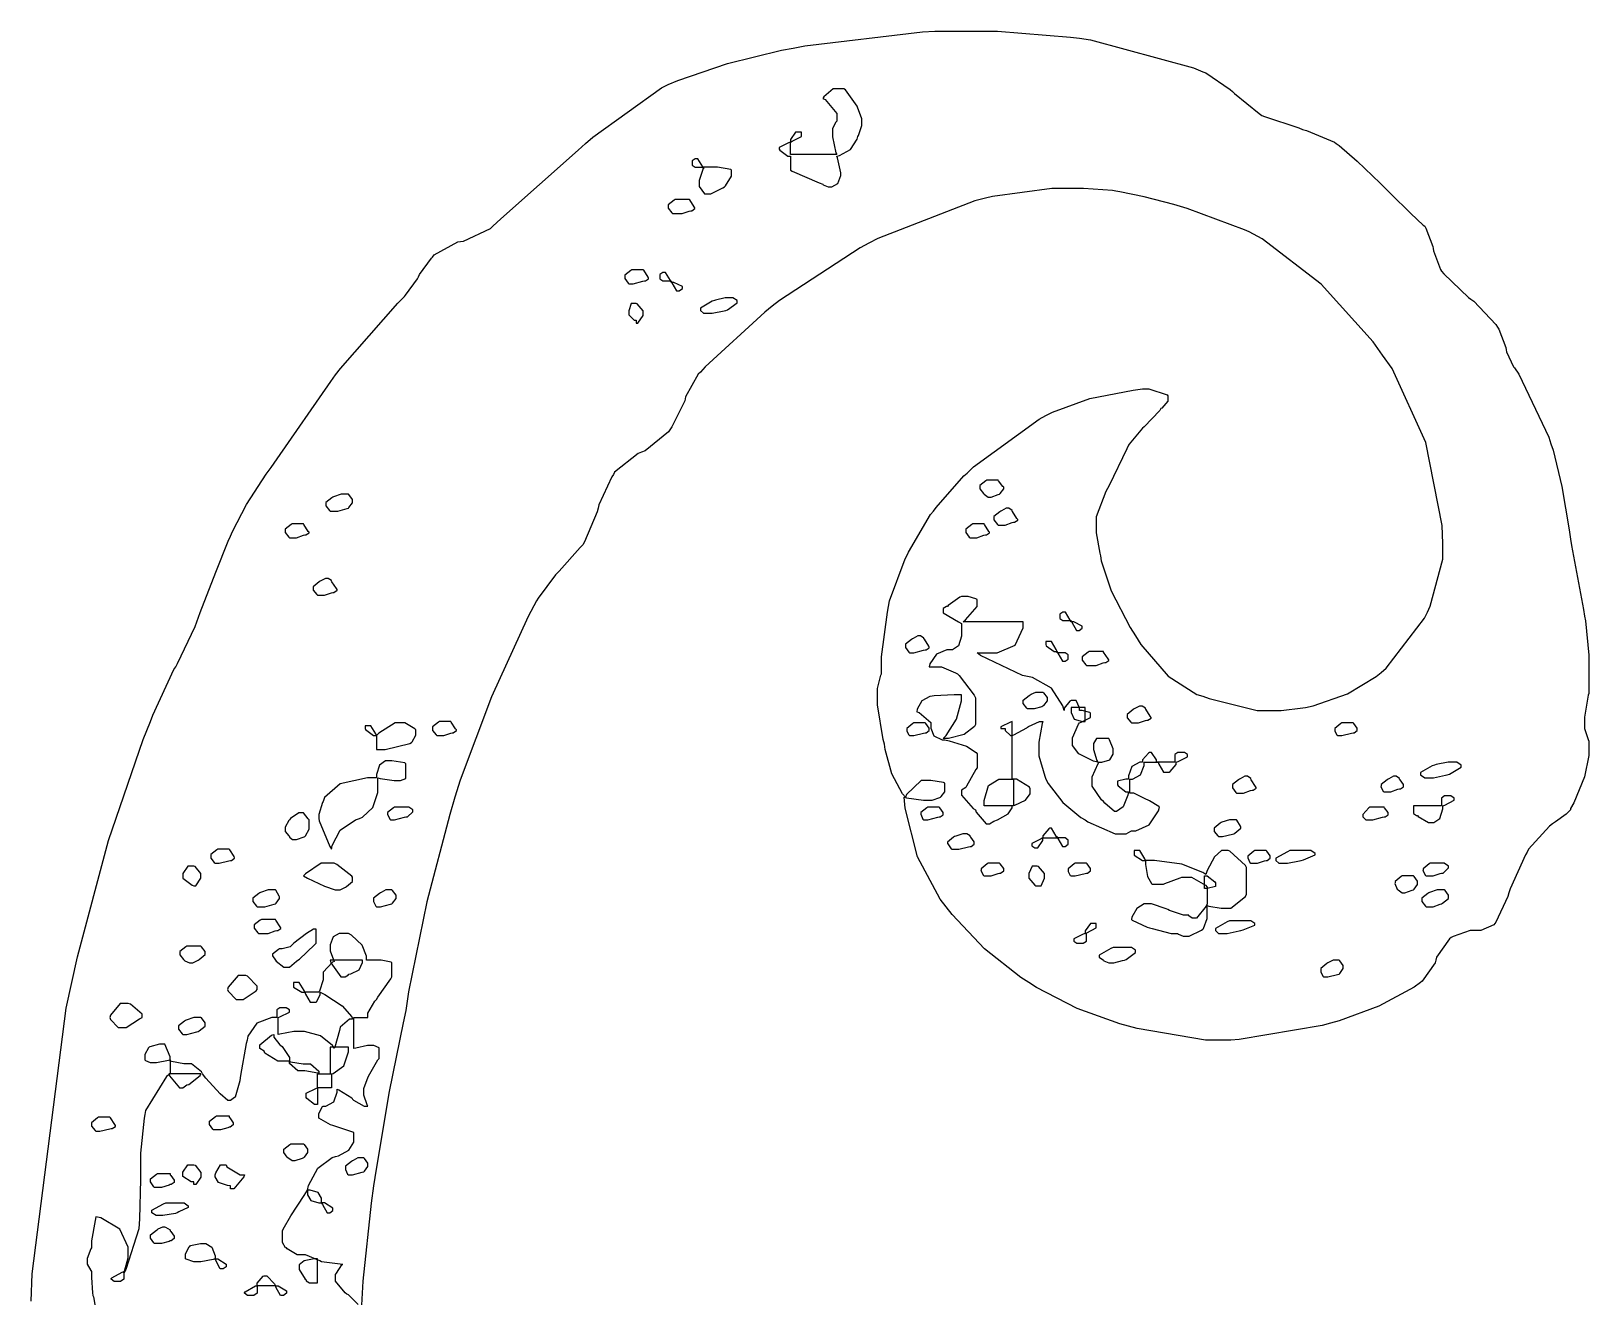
# Model space of a CAD drawing. Extents: x 59 to 294, y 44 to 310.
# Drawn here: x 59.34 to 98.5, y 277.95 to 309.77 of the extents above; entities that cross this region are included whole.
import ezdxf

# ---------------------------------------------------------------- set-up
doc = ezdxf.new("R2010")
doc.units = 0
doc.header["$MEASUREMENT"] = 0

msp = doc.modelspace()

# ---------------------------------------------------------------- linework, layer by layer
at = {"color": 42}
for points in [[(59.3369, 277.848), (59.363, 278.536), (60.2188, 285.213), (60.361, 285.856), (60.5014, 286.501), (61.2814, 289.428), (62.1496, 291.968), (62.3355, 292.417), (62.3962, 292.577), (62.9267, 293.723), (62.9708, 293.794), (63.0149, 293.873), (63.4559, 294.808), (63.5, 294.922), (63.5882, 295.161), (63.9755, 296.171), (64.2923, 296.952), (64.346, 297.075), (64.3985, 297.199), (64.7513, 297.872), (65.2459, 298.636), (65.3701, 298.803), (65.519, 299.023), (66.868, 300.965), (66.9918, 301.132), (67.1146, 301.29), (68.5532, 302.94), (68.7215, 303.106), (68.7476, 303.134), (69.0467, 303.549), (69.0742, 303.601), (69.1003, 303.655), (69.3995, 304.068), (69.427, 304.094), (69.4711, 304.148), (70.061, 304.475), (70.1326, 304.483), (70.2028, 304.493), (70.8822, 304.81), (70.9443, 304.87), (71.1468, 305.056), (73.0857, 306.786), (73.2716, 306.953), (73.4565, 307.111), (75.1858, 308.346), (75.354, 308.434), (75.5908, 308.532), (76.8435, 308.959), (78.201, 309.298), (78.4931, 309.35), (78.7837, 309.404), (81.7481, 309.757), (82.0568, 309.775), (82.9388, 309.775), (83.6263, 309.775), (85.4685, 309.625), (85.689, 309.598), (85.9716, 309.554), (88.5553, 308.849), (88.7938, 308.751), (88.864, 308.725), (89.4814, 308.311), (89.5354, 308.258), (89.5876, 308.205), (90.2049, 307.702), (90.2751, 307.658), (90.3457, 307.632), (91.2012, 307.341), (91.2992, 307.305), (91.3956, 307.279), (92.1011, 306.988), (92.1452, 306.953), (92.2154, 306.9), (92.6691, 306.507), (93.2476, 305.955), (93.3799, 305.822), (93.5122, 305.69), (94.0195, 305.189), (94.3321, 304.898), (94.3681, 304.87), (94.3942, 304.826), (94.5706, 304.36), (94.5804, 304.307), (94.5885, 304.254), (94.7635, 303.786), (94.791, 303.742), (94.8517, 303.671), (95.4705, 303.08), (95.5326, 303.036), (95.6028, 302.984), (96.1581, 302.402), (96.2021, 302.331), (96.2283, 302.286), (96.4046, 301.819), (96.4145, 301.765), (96.4226, 301.713), (96.599, 301.334), (96.6251, 301.308), (96.7313, 301.149), (97.4894, 299.57), (97.5431, 299.402), (97.5953, 299.244), (97.8158, 298.323), (98.0006, 297.241), (98.0362, 297.003), (98.0627, 296.845), (98.3629, 295.231), (98.389, 295.063), (98.407, 294.948), (98.4952, 294.083), (98.4952, 293.794), (98.4952, 293.122), (98.4772, 293.078), (98.389, 292.53), (98.389, 292.347), (98.389, 292.242), (98.4772, 291.968), (98.4952, 291.924), (98.4952, 291.747), (98.4952, 291.568), (98.3851, 291.029), (98.1149, 290.372), (98.0362, 290.23), (98.0362, 290.196), (97.9262, 290.09), (97.6574, 289.897), (97.579, 289.843), (97.5071, 289.79), (96.9779, 289.208), (96.9437, 289.137), (96.8996, 289.067), (96.5193, 288.211), (96.4847, 288.113), (96.4572, 288.017), (96.1581, 287.373), (96.1319, 287.338), (96.1044, 287.311), (95.7806, 287.161), (95.673, 287.161), (95.5132, 287.161), (95.0817, 287.012), (95.0376, 286.985), (94.9935, 286.959), (94.6672, 286.492), (94.6506, 286.42), (94.6326, 286.349), (94.306, 285.892), (94.2619, 285.856), (94.1021, 285.742), (93.212, 285.266), (92.2154, 284.894), (92.0048, 284.832), (91.7924, 284.78), (89.7019, 284.427), (89.4994, 284.409), (88.8545, 284.409), (87.1442, 284.701), (86.9237, 284.762), (86.7033, 284.816), (85.6312, 285.204), (84.613, 285.733), (84.4201, 285.856), (84.2162, 285.98), (83.2997, 286.704), (82.4879, 287.568), (82.3376, 287.76), (82.1877, 287.955), (81.6225, 289.017), (81.3058, 290.24), (81.2793, 290.513), (81.3414, 290.496), (81.7714, 290.442), (81.9146, 290.442), (81.9848, 290.442), (82.1792, 290.504), (82.1972, 290.513), (82.2138, 290.531), (82.3034, 290.65), (82.3034, 290.689), (82.3034, 290.865), (82.2759, 290.883), (81.952, 290.935), (81.8444, 290.935), (81.7122, 290.935), (81.3414, 290.584), (81.3153, 290.513), (81.2437, 290.601), (80.9706, 291.104), (80.8027, 291.713), (80.7861, 291.853), (80.7586, 291.969), (80.6097, 292.834), (80.6097, 293.122), (80.6097, 293.247), (80.6979, 293.583), (80.7159, 293.617), (80.7159, 294.042), (80.8648, 295.17), (80.8923, 295.311), (80.9184, 295.453), (81.3072, 296.51), (81.3513, 296.58), (81.3954, 296.678), (81.9492, 297.62), (82.0208, 297.708), (82.091, 297.797), (82.7871, 298.592), (82.8668, 298.662), (83.0255, 298.821), (84.6748, 300.02), (84.8431, 300.108), (85.0099, 300.196), (85.9536, 300.536), (87.0384, 300.753), (87.2765, 300.779), (87.4353, 300.779), (87.8939, 300.629), (87.9119, 300.603), (87.9119, 300.531), (87.9119, 300.47), (87.7616, 300.294), (87.7355, 300.284), (87.708, 300.24), (87.3206, 299.827), (87.2765, 299.791), (87.2324, 299.747), (86.9417, 299.394), (86.9237, 299.368), (86.8796, 299.271), (86.4387, 298.354), (86.3946, 298.274), (86.3505, 298.203), (86.1138, 297.568), (86.1138, 297.356), (86.1138, 297.163), (86.2005, 296.652), (86.2182, 296.58), (86.2362, 296.458), (86.487, 295.708), (86.9678, 294.782), (87.1001, 294.569), (87.2324, 294.358), (87.9203, 293.561), (88.6435, 293.096), (88.7938, 293.052), (88.9522, 293), (90.1555, 292.699), (90.5577, 292.699), (90.7602, 292.699), (91.3074, 292.761), (91.3694, 292.77), (91.5624, 292.814), (92.4264, 293.118), (93.1499, 293.547), (93.2737, 293.652), (93.3965, 293.758), (94.3666, 295.02), (94.4383, 295.169), (94.5085, 295.319), (94.827, 296.504), (94.827, 296.898), (94.809, 297.349), (94.3984, 299.434), (93.5468, 301.29), (93.3097, 301.625), (93.0712, 301.961), (91.7663, 303.416), (90.2836, 304.553), (89.9583, 304.73), (89.8426, 304.783), (88.3969, 305.313), (88.2304, 305.365), (88.0622, 305.419), (87.3125, 305.612), (86.7033, 305.736), (86.6069, 305.752), (86.5188, 305.77), (85.7913, 305.822), (85.5486, 305.822), (84.9919, 305.822), (83.5021, 305.62), (83.3258, 305.576), (83.0612, 305.506), (80.6178, 304.563), (80.3973, 304.447), (80.1769, 304.324), (78.1484, 303.002), (77.9639, 302.86), (77.778, 302.711), (76.2787, 301.334), (76.164, 301.202), (76.1023, 301.149), (75.7851, 300.585), (75.777, 300.531), (75.7671, 300.478), (75.4408, 299.827), (75.3883, 299.755), (75.3607, 299.703), (74.7709, 299.227), (74.6827, 299.192), (74.5945, 299.157), (74.0033, 298.688), (73.9771, 298.626), (73.9331, 298.574), (73.6064, 297.869), (73.5902, 297.78), (73.5623, 297.692), (73.2455, 296.934), (73.2014, 296.863), (73.1393, 296.792), (72.6101, 296.201), (72.566, 296.157), (72.5219, 296.105), (72.081, 295.523), (72.0369, 295.451), (71.833, 295.055), (70.9069, 293.036), (70.1227, 290.945), (69.9904, 290.513), (69.8581, 290.081), (69.2796, 287.886), (68.8262, 285.619), (68.7557, 285.151), (68.6855, 284.842), (68.3369, 283.118), (68.006, 281.165), (67.9457, 280.741), (67.8836, 280.309), (67.6755, 278.351), (67.5929, 276.837)], [(67.5569, 277.76), (67.3185, 278.007), (67.2744, 278.025), (67.2303, 278.051), (66.9918, 278.349), (66.9918, 278.448), (66.9918, 278.518), (67.0098, 278.546), (67.1505, 278.757), (67.1682, 278.765), (66.639, 278.835), (66.5949, 278.863), (66.2312, 279.011), (66.1098, 279.011), (66.0217, 279.011), (65.7751, 279.162), (65.7571, 279.188), (65.731, 279.188), (65.6527, 279.32), (65.6527, 279.364), (65.6527, 279.612), (65.6689, 279.656), (65.8633, 279.991), (66.198, 280.502), (66.2862, 280.635), (66.2862, 280.565), (66.2862, 280.518), (66.3691, 280.376), (66.5716, 280.318), (66.639, 280.318), (66.657, 280.274), (66.7755, 280.07), (66.8154, 280.07), (66.8419, 280.07), (66.9216, 280.124), (66.9216, 280.142), (66.9216, 280.186), (66.7096, 280.318), (66.639, 280.318), (66.639, 280.388), (66.639, 280.436), (66.5551, 280.578), (66.3526, 280.635), (66.2862, 280.635), (66.3127, 280.75), (66.5455, 281.191), (66.9036, 281.455), (66.9918, 281.481), (67.0624, 281.499), (67.3269, 281.641), (67.4508, 281.839), (67.4508, 281.905), (67.4508, 282.082), (66.9216, 282.258), (66.8595, 282.276), (66.5688, 282.448), (66.5688, 282.505), (66.5688, 282.567), (66.657, 282.743), (66.675, 282.751), (66.7413, 282.751), (66.9438, 282.858), (67.0278, 283.096), (67.0278, 283.174), (67.0719, 283.158), (67.3985, 282.955), (67.4165, 282.928), (67.4426, 282.902), (67.7125, 282.751), (67.8035, 282.751), (67.7855, 282.779), (67.6973, 283.023), (67.6973, 283.104), (67.6973, 283.192), (67.7855, 283.422), (67.8035, 283.457), (67.8201, 283.501), (68.0501, 283.916), (68.0861, 283.95), (68.0861, 284.198), (68.0861, 284.216), (67.9538, 284.269), (67.9097, 284.269), (67.794, 284.269), (67.4949, 284.208), (67.4508, 284.198), (67.4508, 284.974), (67.8035, 284.974), (67.8035, 285.09), (67.9799, 285.389), (68.0159, 285.433), (68.0501, 285.487), (68.3768, 285.952), (68.4029, 285.997), (68.4029, 286.349), (68.3853, 286.367), (68.133, 286.42), (68.0501, 286.42), (67.7693, 286.42), (67.7693, 286.515), (67.6575, 286.796), (67.3887, 287.047), (67.3104, 287.091), (67.134, 287.091), (67.0814, 287.091), (66.9258, 287.008), (66.8514, 286.806), (66.8514, 286.738), (66.8514, 286.65), (66.9396, 286.429), (66.9576, 286.385), (66.9135, 286.369), (66.675, 286.117), (66.675, 286.033), (66.675, 285.928), (66.5854, 285.636), (66.5688, 285.61), (66.216, 285.61), (66.198, 285.654), (66.0785, 285.856), (66.0396, 285.856), (65.9335, 285.856), (65.9335, 285.786), (65.9335, 285.742), (66.1444, 285.61), (66.216, 285.61), (66.2326, 285.565), (66.3526, 285.361), (66.3924, 285.361), (66.4986, 285.361), (66.5152, 285.379), (66.6048, 285.553), (66.6048, 285.61), (66.7191, 285.557), (67.1544, 285.274), (67.3985, 284.992), (67.4165, 284.938), (67.3365, 284.938), (67.1065, 284.736), (67.098, 284.692), (67.0885, 284.648), (66.9742, 284.234), (66.9576, 284.198), (66.9135, 284.269), (66.609, 284.515), (66.2079, 284.621), (66.0756, 284.621), (65.9433, 284.621), (65.5906, 284.561), (65.5465, 284.551), (65.5465, 284.974), (65.5906, 284.992), (65.829, 285.112), (65.829, 285.151), (65.829, 285.169), (65.749, 285.221), (65.7229, 285.221), (65.6167, 285.221), (65.5891, 285.221), (65.5105, 285.169), (65.5105, 285.151), (65.5105, 284.974), (65.3838, 284.974), (65.0074, 284.838), (64.7869, 284.507), (64.7707, 284.409), (64.7428, 284.321), (64.6024, 283.519), (64.5943, 283.457), (64.5844, 283.387), (64.4687, 282.973), (64.4521, 282.964), (64.346, 282.892), (64.28, 282.892), (64.0856, 283.056), (63.7286, 283.449), (63.6404, 283.563), (63.6228, 283.607), (63.3705, 283.81), (63.2876, 283.81), (63.1733, 283.81), (62.8646, 283.872), (62.8304, 283.88), (62.8304, 283.986), (62.6981, 284.303), (62.654, 284.303), (62.5658, 284.303), (62.3175, 284.243), (62.3013, 284.233), (62.2833, 284.216), (62.1951, 284.044), (62.1951, 283.986), (62.1951, 283.916), (62.2117, 283.899), (62.3316, 283.846), (62.3715, 283.846), (62.4858, 283.846), (62.7863, 283.907), (62.8304, 283.916), (62.8304, 283.563), (62.7422, 283.493), (62.2117, 282.637), (62.1951, 282.539), (62.1771, 282.443), (62.0889, 281.564), (62.0889, 281.27), (62.0889, 280.901), (62.0614, 279.913), (62.0529, 279.789), (62.0434, 279.666), (61.7181, 278.642), (61.6659, 278.554), (61.6825, 278.598), (61.7721, 278.936), (61.7721, 279.047), (61.7721, 279.199), (61.564, 279.652), (61.0926, 279.939), (60.9604, 279.965), (60.9424, 279.877), (60.8542, 279.36), (60.8542, 279.188), (60.8362, 279.162), (60.748, 278.918), (60.748, 278.835), (60.748, 278.775), (60.8362, 278.616), (60.8542, 278.588), (60.8542, 278.439), (60.8803, 278.051), (60.8902, 277.989), (60.9064, 277.954), (60.9505, 277.659)]]:
    msp.add_lwpolyline(points, dxfattribs=at)
for points in [[(78.4229, 306.987), (78.3788, 306.97), (78.1403, 306.851), (78.1403, 306.81), (78.1569, 306.784), (78.3551, 306.634), (78.4229, 306.634), (78.4229, 306.281), (78.4669, 306.255), (79.1464, 305.965), (79.2346, 305.929), (79.2508, 305.912), (79.3708, 305.858), (79.411, 305.858), (79.4618, 305.858), (79.6177, 305.942), (79.6918, 306.145), (79.6918, 306.211), (79.6918, 306.211), (79.6036, 306.59), (79.5874, 306.634), (79.6576, 306.652), (79.9303, 306.802), (80.0985, 307.058), (80.1165, 307.129), (80.1328, 307.155), (80.221, 307.4), (80.221, 307.482), (80.221, 307.57), (80.1328, 307.8), (80.1165, 307.835), (80.0985, 307.888), (79.8079, 308.302), (79.7638, 308.328), (79.5874, 308.328), (79.4992, 308.328), (79.2607, 308.125), (79.2346, 308.081), (79.2949, 308.055), (79.5874, 307.703), (79.5874, 307.586), (79.5874, 307.516), (79.5694, 307.49), (79.4812, 307.324), (79.4812, 307.269), (79.4812, 307.121), (79.5694, 306.714), (79.5874, 306.67), (78.4229, 306.67), (78.4229, 306.987), (78.4669, 307.005), (78.7054, 307.125), (78.7054, 307.163), (78.7054, 307.233), (78.5992, 307.233), (78.5551, 307.233), (78.4229, 307.049), (78.4229, 306.987)], [(76.236, 306.317), (76.218, 306.361), (76.098, 306.564), (76.0596, 306.564), (76.0317, 306.564), (75.9534, 306.512), (75.9534, 306.494), (75.9534, 306.423), (75.9534, 306.406), (76.0317, 306.352), (76.0596, 306.352), (76.236, 306.352), (76.218, 306.299), (76.1298, 306.022), (76.1298, 305.929), (76.1298, 305.868), (76.2621, 305.682), (76.3062, 305.682), (76.4205, 305.682), (76.7211, 305.832), (76.7652, 305.858), (76.7913, 305.886), (76.9415, 306.13), (76.9415, 306.211), (76.9415, 306.281), (76.9235, 306.299), (76.5926, 306.352), (76.4826, 306.352), (76.236, 306.352), (76.236, 306.317)], [(75.8832, 305.542), (75.5304, 305.542), (75.5026, 305.524), (75.354, 305.405), (75.354, 305.365), (75.354, 305.321), (75.4408, 305.206), (75.4585, 305.189), (75.6348, 305.189), (75.7054, 305.189), (75.8818, 305.25), (75.9174, 305.259), (75.9435, 305.259), (76.0236, 305.313), (76.0236, 305.329), (76.0056, 305.357), (75.8913, 305.533), (75.8832, 305.542)], [(74.7187, 303.778), (74.4361, 303.778), (74.4086, 303.76), (74.2597, 303.641), (74.2597, 303.601), (74.2597, 303.557), (74.3479, 303.443), (74.3659, 303.425), (74.4721, 303.425), (74.4721, 303.425), (74.7173, 303.487), (74.7529, 303.495), (74.7794, 303.495), (74.8591, 303.549), (74.8591, 303.565), (74.8496, 303.593), (74.7353, 303.769), (74.7187, 303.778)], [(75.4242, 303.459), (75.4063, 303.503), (75.2863, 303.706), (75.2479, 303.706), (75.2203, 303.706), (75.1417, 303.653), (75.1417, 303.635), (75.1417, 303.565), (75.1417, 303.549), (75.2203, 303.495), (75.2479, 303.495), (75.4242, 303.495), (75.4408, 303.451), (75.5608, 303.248), (75.6006, 303.248), (75.6267, 303.248), (75.7068, 303.302), (75.7068, 303.319), (75.7068, 303.354), (75.4944, 303.459), (75.4242, 303.459)], [(74.3659, 302.683), (74.3659, 302.639), (74.4982, 302.507), (74.5423, 302.507), (74.5423, 302.437), (74.5864, 302.437), (74.7187, 302.623), (74.7187, 302.683), (74.7187, 302.745), (74.5684, 302.922), (74.5423, 302.93), (74.4361, 302.93), (74.4181, 302.93), (74.3659, 302.745), (74.3659, 302.683)], [(76.236, 302.683), (76.3404, 302.683), (76.4551, 302.683), (76.7553, 302.745), (76.7994, 302.754), (76.8435, 302.772), (77.0819, 302.944), (77.0819, 303), (76.9758, 303.072), (76.8696, 303.072), (76.7814, 303.072), (76.5433, 303.01), (76.5168, 303), (76.4551, 302.984), (76.164, 302.811), (76.164, 302.754), (76.236, 302.683)], [(83.6443, 298.486), (83.3617, 298.486), (83.3342, 298.468), (83.1854, 298.349), (83.1854, 298.31), (83.1854, 298.265), (83.2735, 298.151), (83.2915, 298.133), (83.396, 298.061), (83.4665, 298.061), (83.6429, 298.125), (83.6785, 298.133), (83.6951, 298.151), (83.7847, 298.271), (83.7847, 298.31), (83.7667, 298.327), (83.6524, 298.468), (83.6443, 298.486)], [(67.3104, 298.133), (67.2042, 298.133), (67.1326, 298.133), (66.9382, 298.071), (66.9216, 298.061), (66.8941, 298.045), (66.7452, 297.925), (66.7452, 297.885), (66.7452, 297.841), (66.8334, 297.726), (66.8514, 297.708), (66.9576, 297.708), (67.0458, 297.708), (67.2828, 297.772), (67.3104, 297.78), (67.3269, 297.798), (67.4165, 297.918), (67.4165, 297.957), (67.4165, 298.001), (67.3269, 298.125), (67.3104, 298.133)], [(83.9971, 297.708), (83.9971, 297.726), (83.917, 297.78), (83.8909, 297.78), (83.8468, 297.78), (83.7311, 297.718), (83.7145, 297.708), (83.687, 297.692), (83.5381, 297.572), (83.5381, 297.532), (83.5381, 297.488), (83.6263, 297.374), (83.6443, 297.356), (83.7487, 297.356), (83.8193, 297.356), (83.9957, 297.419), (84.0313, 297.428), (84.0574, 297.428), (84.1375, 297.481), (84.1375, 297.498), (84.1195, 297.525), (84.0052, 297.7), (83.9971, 297.708)], [(66.1818, 297.392), (65.8992, 297.392), (65.8717, 297.375), (65.7229, 297.255), (65.7229, 297.215), (65.7229, 297.171), (65.811, 297.057), (65.829, 297.039), (65.9335, 297.039), (66.004, 297.039), (66.1804, 297.101), (66.216, 297.109), (66.2421, 297.109), (66.3222, 297.163), (66.3222, 297.179), (66.3042, 297.197), (66.1899, 297.375), (66.1818, 297.392)], [(83.2915, 297.392), (83.009, 297.392), (82.9815, 297.375), (82.8326, 297.255), (82.8326, 297.215), (82.8326, 297.171), (82.9208, 297.057), (82.9388, 297.039), (83.0432, 297.039), (83.1137, 297.039), (83.2901, 297.101), (83.3258, 297.109), (83.3519, 297.109), (83.4319, 297.163), (83.4319, 297.179), (83.414, 297.197), (83.2997, 297.375), (83.2915, 297.392)], [(66.8874, 295.945), (66.8874, 295.963), (66.8073, 296.017), (66.7812, 296.017), (66.7371, 296.017), (66.6214, 295.954), (66.6048, 295.945), (66.5773, 295.928), (66.4284, 295.808), (66.4284, 295.768), (66.4284, 295.724), (66.5166, 295.61), (66.5346, 295.592), (66.639, 295.592), (66.7096, 295.592), (66.886, 295.655), (66.9216, 295.664), (66.9477, 295.664), (67.0278, 295.717), (67.0278, 295.734), (67.0098, 295.761), (66.8955, 295.928), (66.8874, 295.945)], [(83.9971, 290.3), (84.0673, 290.318), (84.3305, 290.438), (84.4543, 290.599), (84.4543, 290.653), (84.4543, 290.725), (84.4367, 290.769), (84.1058, 290.971), (83.9971, 290.971), (83.9971, 292.064), (84.0412, 292.082), (84.3661, 292.26), (84.3841, 292.276), (84.4102, 292.294), (84.6818, 292.417), (84.7729, 292.417), (84.7549, 292.365), (84.6667, 291.902), (84.6667, 291.747), (84.6667, 291.554), (84.8155, 291.043), (84.8431, 290.971), (84.9037, 290.857), (85.2703, 290.382), (85.725, 290.009), (85.8312, 289.947), (85.9014, 289.895), (86.589, 289.595), (86.8193, 289.595), (86.8634, 289.595), (86.9777, 289.658), (86.9957, 289.667), (87.1058, 289.667), (87.4406, 289.821), (87.6734, 290.169), (87.7013, 290.266), (87.6833, 290.284), (87.4529, 290.426), (87.4187, 290.442), (87.3566, 290.47), (87.0589, 290.619), (86.9597, 290.619), (86.9597, 290.971), (87.026, 290.971), (87.2285, 291.078), (87.3125, 291.316), (87.3125, 291.394), (87.6653, 291.394), (87.6819, 291.35), (87.8018, 291.148), (87.8417, 291.148), (87.9479, 291.148), (87.974, 291.166), (88.1242, 291.338), (88.1242, 291.394), (88.1683, 291.412), (88.4068, 291.532), (88.4068, 291.571), (88.4068, 291.589), (88.3267, 291.641), (88.3006, 291.641), (88.1944, 291.641), (88.1669, 291.641), (88.0883, 291.589), (88.0883, 291.571), (88.0883, 291.394), (87.6293, 291.394), (87.6293, 291.457), (87.497, 291.641), (87.4529, 291.641), (87.4268, 291.624), (87.2765, 291.452), (87.2765, 291.394), (87.2091, 291.394), (87.0066, 291.29), (86.9237, 291.051), (86.9237, 290.971), (86.8535, 290.971), (86.6429, 290.919), (86.6429, 290.901), (86.6429, 290.829), (86.6592, 290.803), (86.8578, 290.653), (86.9237, 290.653), (86.9061, 290.565), (86.7862, 290.274), (86.6249, 290.16), (86.571, 290.16), (86.571, 290.16), (86.3244, 290.362), (86.2902, 290.406), (86.2461, 290.45), (86.0076, 290.789), (86.0076, 290.901), (86.0076, 291.025), (86.1565, 291.36), (86.184, 291.394), (86.2499, 291.394), (86.4528, 291.452), (86.5367, 291.594), (86.5367, 291.641), (86.5367, 291.729), (86.4471, 291.96), (86.4306, 291.994), (86.148, 291.994), (86.1205, 291.994), (86.0418, 291.862), (86.0418, 291.817), (86.0418, 291.713), (86.13, 291.439), (86.148, 291.394), (86.0418, 291.422), (85.6714, 291.603), (85.5126, 291.817), (85.5126, 291.888), (85.5126, 292.012), (85.6629, 292.348), (85.689, 292.383), (85.7331, 292.401), (85.9716, 292.52), (85.9716, 292.559), (85.9716, 292.629), (85.9536, 292.647), (85.7553, 292.699), (85.689, 292.699), (85.689, 292.761), (85.6107, 292.946), (85.5846, 292.946), (85.4784, 292.946), (85.4509, 292.93), (85.302, 292.757), (85.302, 292.699), (85.2745, 292.815), (84.9877, 293.256), (84.5069, 293.521), (84.3841, 293.547), (84.2603, 293.573), (83.2033, 294.076), (83.1152, 294.146), (83.4679, 294.146), (83.6179, 294.146), (84.0715, 294.337), (84.2779, 294.776), (84.2779, 294.922), (82.7624, 294.922), (82.8227, 294.976), (83.1152, 295.307), (83.1152, 295.415), (83.1152, 295.487), (83.0873, 295.505), (82.8957, 295.558), (82.8326, 295.558), (82.7264, 295.558), (82.6823, 295.541), (82.3902, 295.337), (82.3736, 295.311), (82.3461, 295.311), (82.2674, 295.257), (82.2674, 295.239), (82.2674, 295.151), (82.6463, 294.922), (82.7264, 294.886), (82.7264, 294.64), (82.7264, 294.561), (82.6505, 294.323), (82.495, 294.217), (82.4438, 294.217), (82.357, 294.217), (82.0995, 294.112), (81.9312, 293.865), (81.9146, 293.794), (82.091, 293.794), (82.2233, 293.794), (82.5761, 293.645), (82.6202, 293.617), (82.6643, 293.573), (83.0432, 293.08), (83.0792, 293.018), (83.0792, 292.347), (83.0516, 292.294), (82.7913, 292.092), (82.3983, 291.994), (82.2674, 291.994), (82.3376, 292.065), (82.6022, 292.475), (82.7264, 292.935), (82.7264, 293.088), (82.5405, 293.088), (82.0374, 293.062), (81.9848, 293.052), (81.9312, 293.044), (81.7245, 292.939), (81.606, 292.727), (81.5979, 292.665), (81.6585, 292.647), (81.9506, 292.396), (81.9506, 292.312), (81.9506, 292.249), (82.0332, 292.057), (82.2357, 291.96), (82.3034, 291.96), (82.4177, 291.933), (82.853, 291.797), (83.0972, 291.642), (83.1152, 291.607), (83.1152, 291.254), (83.0873, 291.21), (82.8492, 290.795), (82.8326, 290.759), (82.7264, 290.689), (82.7264, 290.566), (83.0171, 290.231), (83.0792, 290.196), (83.0957, 290.143), (83.348, 289.843), (83.4319, 289.843), (83.5381, 289.913), (83.6263, 289.949), (83.899, 290.094), (83.9971, 290.249), (83.9971, 290.3)], [(85.4784, 294.922), (85.4604, 294.966), (85.3405, 295.169), (85.302, 295.169), (85.2745, 295.169), (85.1958, 295.117), (85.1958, 295.099), (85.1958, 295.028), (85.1958, 295.012), (85.2745, 294.958), (85.302, 294.958), (85.4784, 294.958), (85.495, 294.914), (85.6149, 294.71), (85.6548, 294.71), (85.6809, 294.71), (85.761, 294.764), (85.761, 294.782), (85.761, 294.817), (85.5486, 294.922), (85.4784, 294.922)], [(81.7742, 294.499), (81.7742, 294.517), (81.6942, 294.569), (81.6681, 294.569), (81.624, 294.569), (81.5082, 294.509), (81.4917, 294.499), (81.4641, 294.483), (81.3153, 294.363), (81.3153, 294.323), (81.3153, 294.279), (81.4035, 294.164), (81.4215, 294.146), (81.5277, 294.146), (81.5277, 294.146), (81.7728, 294.209), (81.8085, 294.217), (81.8349, 294.217), (81.9146, 294.27), (81.9146, 294.287), (81.9051, 294.314), (81.7908, 294.491), (81.7742, 294.499)], [(85.1256, 294.181), (85.1076, 294.225), (84.9877, 294.429), (84.9492, 294.429), (84.8431, 294.429), (84.8431, 294.357), (84.8512, 294.323), (85.0565, 294.181), (85.1256, 294.181), (85.1422, 294.137), (85.2622, 293.934), (85.302, 293.934), (85.3281, 293.934), (85.4082, 293.988), (85.4082, 294.004), (85.4082, 294.076), (85.4082, 294.094), (85.3281, 294.146), (85.302, 294.146), (85.1256, 294.146), (85.1256, 294.181)], [(86.2902, 294.181), (85.9374, 294.181), (85.9095, 294.164), (85.761, 294.045), (85.761, 294.004), (85.761, 293.96), (85.8478, 293.846), (85.8654, 293.828), (86.0418, 293.828), (86.1124, 293.828), (86.2887, 293.891), (86.3244, 293.9), (86.3505, 293.9), (86.4306, 293.954), (86.4306, 293.97), (86.4126, 293.998), (86.2983, 294.164), (86.2902, 294.181)], [(84.7729, 293.158), (84.7894, 293.142), (84.879, 293.022), (84.879, 292.982), (84.879, 292.938), (84.7894, 292.824), (84.7729, 292.806), (84.7453, 292.789), (84.5538, 292.735), (84.4903, 292.735), (84.3841, 292.735), (84.3661, 292.753), (84.2779, 292.873), (84.2779, 292.912), (84.2779, 292.956), (84.4282, 293.072), (84.4543, 293.088), (84.4723, 293.106), (84.5908, 293.158), (84.6307, 293.158), (84.7729, 293.158)], [(85.8312, 292.417), (85.8312, 292.77), (85.4784, 292.77), (85.4784, 292.699), (85.4784, 292.646), (85.561, 292.48), (85.7635, 292.417), (85.8312, 292.417)], [(87.3485, 292.735), (87.3485, 292.753), (87.2684, 292.806), (87.2423, 292.806), (87.1982, 292.806), (87.0825, 292.745), (87.0659, 292.735), (87.0384, 292.719), (86.8895, 292.599), (86.8895, 292.559), (86.8895, 292.515), (86.9777, 292.401), (86.9957, 292.383), (87.1001, 292.383), (87.1707, 292.383), (87.3471, 292.445), (87.3827, 292.453), (87.4088, 292.453), (87.4889, 292.506), (87.4889, 292.523), (87.4709, 292.55), (87.3566, 292.727), (87.3485, 292.735)], [(68.0159, 292.064), (67.9979, 292.108), (67.878, 292.312), (67.8395, 292.312), (67.7333, 292.312), (67.7333, 292.24), (67.7414, 292.214), (67.9468, 292.064), (68.0159, 292.064), (68.0159, 291.711), (68.2364, 291.711), (68.8538, 291.862), (68.8979, 291.888), (68.9144, 291.906), (69.004, 292.079), (69.004, 292.136), (69.004, 292.206), (68.986, 292.234), (68.7338, 292.383), (68.6513, 292.383), (68.4911, 292.383), (68.0766, 292.126), (68.0159, 292.064)], [(69.886, 292.417), (69.6034, 292.417), (69.5759, 292.401), (69.427, 292.281), (69.427, 292.24), (69.427, 292.196), (69.5152, 292.082), (69.5332, 292.064), (69.6376, 292.064), (69.7082, 292.064), (69.8846, 292.128), (69.9202, 292.136), (69.9463, 292.136), (70.0264, 292.19), (70.0264, 292.206), (70.0084, 292.234), (69.8941, 292.401), (69.886, 292.417)], [(81.4215, 292.064), (81.5277, 292.064), (81.5277, 292.064), (81.7728, 292.128), (81.8085, 292.136), (81.8349, 292.136), (81.9146, 292.19), (81.9146, 292.206), (81.9146, 292.25), (81.8265, 292.366), (81.8085, 292.383), (81.5277, 292.383), (81.4998, 292.366), (81.3513, 292.246), (81.3513, 292.206), (81.3513, 292.172), (81.4035, 292.082), (81.4215, 292.064)], [(83.9971, 292.064), (83.9971, 292.417), (83.953, 292.401), (83.7145, 292.281), (83.7145, 292.24), (83.8207, 292.24), (83.8207, 292.196), (83.953, 292.064), (83.9971, 292.064)], [(92.1812, 292.064), (92.2874, 292.064), (92.2874, 292.064), (92.5326, 292.128), (92.5682, 292.136), (92.5946, 292.136), (92.6744, 292.19), (92.6744, 292.206), (92.6744, 292.25), (92.5862, 292.366), (92.5682, 292.383), (92.2874, 292.383), (92.2595, 292.366), (92.111, 292.246), (92.111, 292.206), (92.111, 292.172), (92.1632, 292.082), (92.1812, 292.064)], [(66.8874, 289.208), (66.9036, 289.305), (67.1065, 289.688), (67.4867, 289.949), (67.5929, 289.983), (67.6631, 290.011), (67.9263, 290.254), (68.0501, 290.634), (68.0501, 290.759), (68.0501, 291.006), (68.1122, 290.989), (68.4622, 290.935), (68.5793, 290.935), (68.6234, 290.935), (68.7557, 290.989), (68.7557, 291.006), (68.7557, 291.358), (68.7296, 291.376), (68.4057, 291.43), (68.2985, 291.43), (68.2459, 291.43), (68.0903, 291.324), (68.0159, 291.086), (68.0159, 291.006), (67.7884, 291.006), (67.1065, 290.853), (66.7096, 290.504), (66.675, 290.406), (66.657, 290.38), (66.5688, 290.082), (66.5688, 289.983), (66.5773, 289.923), (66.8433, 289.279), (66.8874, 289.208)], [(95.1798, 291.394), (95.0736, 291.394), (94.9579, 291.394), (94.6587, 291.334), (94.6146, 291.324), (94.5526, 291.308), (94.2619, 291.136), (94.2619, 291.078), (94.3681, 291.006), (94.4742, 291.006), (94.5885, 291.006), (94.8891, 291.069), (94.9332, 291.078), (94.9935, 291.095), (95.286, 291.268), (95.286, 291.324), (95.1798, 291.394)], [(83.2915, 290.3), (83.2915, 290.429), (83.4002, 290.809), (83.6605, 290.971), (83.7487, 290.971), (84.0313, 290.971), (84.0313, 290.3), (83.2915, 290.3)], [(89.9943, 290.971), (89.9943, 290.989), (89.9142, 291.042), (89.8881, 291.042), (89.844, 291.042), (89.7283, 290.981), (89.7117, 290.971), (89.6842, 290.955), (89.5354, 290.835), (89.5354, 290.795), (89.5354, 290.751), (89.6235, 290.637), (89.6415, 290.619), (89.746, 290.619), (89.8165, 290.619), (89.9929, 290.681), (90.0285, 290.689), (90.0546, 290.689), (90.1347, 290.743), (90.1347, 290.759), (90.1167, 290.787), (90.0024, 290.955), (89.9943, 290.971)], [(93.3457, 290.653), (93.4501, 290.653), (93.5207, 290.653), (93.6971, 290.716), (93.7327, 290.725), (93.7588, 290.725), (93.8389, 290.779), (93.8389, 290.795), (93.8389, 290.839), (93.7493, 290.955), (93.7327, 290.971), (93.7327, 290.989), (93.653, 291.042), (93.6265, 291.042), (93.5824, 291.042), (93.4681, 290.981), (93.4501, 290.971), (93.424, 290.955), (93.2737, 290.835), (93.2737, 290.795), (93.2642, 290.787), (93.3277, 290.663), (93.3457, 290.653)], [(68.3687, 289.947), (68.4749, 289.947), (68.4749, 289.947), (68.7201, 290.011), (68.7557, 290.019), (68.7998, 290.019), (68.9321, 290.152), (68.9321, 290.196), (68.8277, 290.266), (68.4749, 290.266), (68.447, 290.249), (68.2985, 290.129), (68.2985, 290.09), (68.2985, 290.09), (68.3507, 289.965), (68.3687, 289.947)], [(81.7742, 289.947), (81.8804, 289.947), (81.8804, 289.947), (82.1256, 290.011), (82.1612, 290.019), (82.1877, 290.019), (82.2674, 290.073), (82.2674, 290.09), (82.2674, 290.134), (82.1792, 290.249), (82.1612, 290.266), (81.8804, 290.266), (81.8526, 290.249), (81.704, 290.129), (81.704, 290.09), (81.704, 290.09), (81.7563, 289.965), (81.7742, 289.947)], [(92.8867, 289.947), (93.0631, 289.947), (93.0631, 289.947), (93.3097, 290.011), (93.3457, 290.019), (93.3718, 290.019), (93.4501, 290.073), (93.4501, 290.09), (93.4501, 290.134), (93.3619, 290.249), (93.3457, 290.266), (92.9929, 290.266), (92.9651, 290.249), (92.8165, 290.077), (92.8165, 290.019), (92.8867, 289.947)], [(94.827, 290.3), (94.8711, 290.318), (95.1096, 290.438), (95.1096, 290.477), (95.1096, 290.495), (95.0295, 290.548), (95.0034, 290.548), (94.8972, 290.548), (94.8697, 290.548), (94.791, 290.495), (94.791, 290.477), (94.791, 290.3), (94.0855, 290.3), (94.0855, 290.124), (94.0855, 290.108), (94.1641, 290.054), (94.1917, 290.054), (94.2082, 290.027), (94.4605, 289.877), (94.5444, 289.877), (94.5956, 289.877), (94.7512, 289.983), (94.827, 290.222), (94.827, 290.3)], [(65.829, 289.947), (65.811, 289.931), (65.7229, 289.759), (65.7229, 289.701), (65.7229, 289.657), (65.811, 289.542), (65.829, 289.524), (65.829, 289.508), (65.9074, 289.454), (65.9335, 289.454), (66.004, 289.454), (66.198, 289.516), (66.216, 289.524), (66.2326, 289.542), (66.3222, 289.715), (66.3222, 289.771), (66.3222, 289.947), (66.3042, 289.975), (66.1843, 290.124), (66.1458, 290.124), (66.0658, 290.124), (65.8551, 289.983), (65.829, 289.947)], [(89.6415, 289.947), (89.5354, 289.947), (89.4637, 289.947), (89.2694, 289.887), (89.2528, 289.877), (89.2253, 289.861), (89.0764, 289.741), (89.0764, 289.701), (89.0764, 289.657), (89.1646, 289.542), (89.1826, 289.524), (89.2888, 289.524), (89.2888, 289.524), (89.5339, 289.586), (89.5696, 289.595), (89.596, 289.613), (89.746, 289.733), (89.746, 289.771), (89.7364, 289.789), (89.6497, 289.939), (89.6415, 289.947)], [(82.4798, 289.208), (82.6562, 289.208), (82.6562, 289.208), (82.9028, 289.27), (82.9388, 289.278), (82.9649, 289.278), (83.0432, 289.331), (83.0432, 289.348), (83.0432, 289.392), (82.955, 289.508), (82.9388, 289.524), (82.9388, 289.542), (82.8587, 289.595), (82.8326, 289.595), (82.761, 289.595), (82.5846, 289.534), (82.55, 289.524), (82.5225, 289.508), (82.3736, 289.388), (82.3736, 289.348), (82.3817, 289.34), (82.4618, 289.217), (82.4798, 289.208)], [(85.1256, 289.524), (85.1422, 289.48), (85.2622, 289.278), (85.302, 289.278), (85.3281, 289.278), (85.4082, 289.331), (85.4082, 289.348), (85.4082, 289.418), (85.4082, 289.436), (85.3281, 289.49), (85.302, 289.49), (85.1256, 289.49), (85.1076, 289.534), (84.9877, 289.737), (84.9492, 289.737), (84.9217, 289.72), (84.7729, 289.548), (84.7729, 289.49), (84.7288, 289.472), (84.4903, 289.354), (84.4903, 289.314), (84.4903, 289.296), (84.569, 289.242), (84.5965, 289.242), (84.6406, 289.242), (84.7729, 289.428), (84.7729, 289.49), (85.1256, 289.49), (85.1256, 289.524)], [(64.3117, 289.208), (64.0292, 289.208), (64.0016, 289.191), (63.8528, 289.071), (63.8528, 289.031), (63.8528, 288.987), (63.941, 288.873), (63.959, 288.855), (64.0652, 288.855), (64.0652, 288.855), (64.3103, 288.917), (64.346, 288.925), (64.3724, 288.925), (64.4521, 288.979), (64.4521, 288.995), (64.4426, 289.023), (64.3283, 289.191), (64.3117, 289.208)], [(86.9957, 287.444), (87.0119, 287.427), (87.3912, 287.249), (87.4529, 287.231), (87.515, 287.215), (87.9972, 287.091), (88.1585, 287.091), (88.1765, 287.074), (88.295, 287.021), (88.3348, 287.021), (88.4495, 287.021), (88.7582, 287.171), (88.7938, 287.197), (88.8104, 287.215), (88.9, 287.467), (88.9, 287.55), (88.9, 287.796), (88.9441, 287.78), (89.2542, 287.726), (89.359, 287.726), (89.4913, 287.726), (89.8606, 288.017), (89.8881, 288.079), (89.8881, 288.749), (89.8606, 288.802), (89.4733, 289.155), (89.4292, 289.172), (89.323, 289.172), (89.2623, 289.172), (89.0806, 289.019), (88.8986, 288.67), (88.864, 288.572), (88.7938, 288.626), (88.2646, 288.829), (87.5771, 288.925), (87.3485, 288.925), (87.3305, 288.969), (87.2105, 289.172), (87.1721, 289.172), (87.0659, 289.172), (87.0659, 289.101), (87.0659, 289.057), (87.2765, 288.925), (87.3485, 288.925), (87.3485, 288.824), (87.3965, 288.52), (87.497, 288.344), (87.5249, 288.326), (87.8057, 288.326), (87.8321, 288.344), (88.2206, 288.485), (88.2646, 288.502), (88.3708, 288.502), (88.5031, 288.502), (88.8559, 288.3), (88.9, 288.255), (88.9, 287.831), (88.8725, 287.778), (88.6284, 287.478), (88.5472, 287.478), (88.5197, 287.478), (88.441, 287.532), (88.441, 287.55), (88.3087, 287.55), (87.956, 287.664), (87.9119, 287.69), (87.8678, 287.708), (87.5041, 287.831), (87.3827, 287.831), (87.3206, 287.831), (87.1347, 287.716), (87.0038, 287.497), (86.9957, 287.444)], [(89.9943, 288.855), (90.0987, 288.855), (90.1693, 288.855), (90.3457, 288.917), (90.3813, 288.925), (90.4074, 288.925), (90.4875, 288.979), (90.4875, 288.995), (90.4875, 289.039), (90.3979, 289.155), (90.3813, 289.172), (90.0987, 289.172), (90.0726, 289.155), (89.9223, 289.035), (89.9223, 288.995), (89.9223, 288.995), (89.9763, 288.873), (89.9943, 288.855)], [(90.6999, 288.855), (90.8043, 288.855), (90.9189, 288.855), (91.2192, 288.917), (91.2633, 288.925), (91.3239, 288.943), (91.616, 289.063), (91.616, 289.101), (91.5099, 289.172), (90.9807, 289.172), (90.9189, 289.145), (90.6279, 288.98), (90.6279, 288.925), (90.6999, 288.855)], [(63.6062, 288.536), (63.6062, 288.598), (63.4559, 288.776), (63.4298, 288.785), (63.3236, 288.785), (63.2795, 288.785), (63.1472, 288.598), (63.1472, 288.536), (63.1472, 288.476), (63.3857, 288.3), (63.4298, 288.29), (63.4739, 288.29), (63.6062, 288.476), (63.6062, 288.536)], [(66.1818, 288.536), (66.2862, 288.484), (66.7149, 288.282), (66.9756, 288.183), (67.0638, 288.183), (67.1079, 288.183), (67.2222, 288.247), (67.2402, 288.255), (67.2663, 288.273), (67.4165, 288.393), (67.4165, 288.432), (67.4165, 288.502), (67.3985, 288.53), (67.0183, 288.82), (66.9576, 288.855), (66.7812, 288.855), (66.6309, 288.855), (66.234, 288.59), (66.1818, 288.536)], [(83.2915, 288.536), (83.396, 288.536), (83.4665, 288.536), (83.6429, 288.6), (83.6785, 288.608), (83.7046, 288.608), (83.7847, 288.662), (83.7847, 288.678), (83.7847, 288.723), (83.6951, 288.838), (83.6785, 288.855), (83.396, 288.855), (83.3699, 288.838), (83.2196, 288.718), (83.2196, 288.678), (83.21, 288.67), (83.2735, 288.546), (83.2915, 288.536)], [(84.4201, 288.536), (84.4201, 288.476), (84.569, 288.3), (84.5965, 288.29), (84.7027, 288.29), (84.7288, 288.29), (84.8071, 288.476), (84.8071, 288.536), (84.8071, 288.598), (84.6571, 288.776), (84.6307, 288.785), (84.5263, 288.785), (84.4984, 288.785), (84.4201, 288.598), (84.4201, 288.536)], [(85.4784, 288.536), (85.5846, 288.536), (85.5846, 288.536), (85.8298, 288.6), (85.8654, 288.608), (85.8919, 288.608), (85.9716, 288.662), (85.9716, 288.678), (85.9716, 288.723), (85.8834, 288.838), (85.8654, 288.855), (85.5846, 288.855), (85.5567, 288.838), (85.4082, 288.718), (85.4082, 288.678), (85.4082, 288.644), (85.4604, 288.546), (85.4784, 288.536)], [(94.404, 288.536), (94.5085, 288.536), (94.579, 288.536), (94.7554, 288.6), (94.791, 288.608), (94.8351, 288.608), (94.9674, 288.74), (94.9674, 288.785), (94.8612, 288.855), (94.5085, 288.855), (94.4824, 288.838), (94.3321, 288.718), (94.3321, 288.678), (94.3225, 288.67), (94.386, 288.546), (94.404, 288.536)], [(88.8298, 288.536), (88.9, 288.536), (89.0944, 288.388), (89.1124, 288.36), (89.1124, 288.29), (89.1124, 288.273), (88.9, 288.219), (88.8298, 288.219), (88.8298, 288.536)], [(93.6985, 288.183), (93.8029, 288.113), (93.8735, 288.113), (94.0498, 288.175), (94.0855, 288.183), (94.1021, 288.201), (94.1917, 288.321), (94.1917, 288.36), (94.1917, 288.404), (94.1021, 288.52), (94.0855, 288.536), (93.8029, 288.536), (93.7768, 288.52), (93.6265, 288.4), (93.6265, 288.36), (93.617, 288.344), (93.6805, 288.201), (93.6985, 288.183)], [(65.4763, 288.183), (65.3701, 288.183), (65.2985, 288.183), (65.1041, 288.123), (65.0875, 288.113), (65.06, 288.097), (64.9111, 287.977), (64.9111, 287.937), (64.9111, 287.893), (64.9993, 287.778), (65.0173, 287.76), (65.1235, 287.76), (65.2117, 287.76), (65.4484, 287.823), (65.4763, 287.831), (65.4925, 287.849), (65.5807, 287.969), (65.5807, 288.007), (65.5712, 288.025), (65.4844, 288.175), (65.4763, 288.183)], [(68.0159, 287.76), (68.1221, 287.76), (68.1221, 287.76), (68.3673, 287.823), (68.4029, 287.831), (68.4209, 287.849), (68.5091, 287.969), (68.5091, 288.007), (68.5091, 288.051), (68.4209, 288.167), (68.4029, 288.183), (68.2985, 288.183), (68.2544, 288.183), (68.1383, 288.123), (68.1221, 288.113), (68.0942, 288.097), (67.9457, 287.977), (67.9457, 287.937), (67.9457, 287.893), (67.9979, 287.778), (68.0159, 287.76)], [(94.404, 287.76), (94.5085, 287.76), (94.579, 287.76), (94.7554, 287.823), (94.791, 287.831), (94.8171, 287.849), (94.9674, 287.969), (94.9674, 288.007), (94.9674, 288.051), (94.8792, 288.167), (94.8612, 288.183), (94.7568, 288.183), (94.6849, 288.183), (94.4908, 288.123), (94.4742, 288.113), (94.4467, 288.097), (94.2979, 287.977), (94.2979, 287.937), (94.2979, 287.893), (94.386, 287.778), (94.404, 287.76)], [(65.4763, 287.444), (65.1235, 287.444), (65.0956, 287.427), (64.9471, 287.307), (64.9471, 287.267), (64.9471, 287.223), (65.0339, 287.109), (65.0515, 287.091), (65.2279, 287.091), (65.2985, 287.091), (65.4749, 287.153), (65.5105, 287.161), (65.5366, 287.161), (65.6167, 287.215), (65.6167, 287.231), (65.5987, 287.259), (65.4844, 287.427), (65.4763, 287.444)], [(65.4763, 286.42), (65.4925, 286.393), (65.6911, 286.243), (65.7571, 286.243), (65.8276, 286.243), (66.004, 286.393), (66.0396, 286.42), (66.0837, 286.447), (66.4626, 286.8), (66.4986, 286.844), (66.4986, 287.197), (66.4379, 287.197), (66.2601, 287.091), (65.9419, 286.844), (65.8633, 286.772), (65.8453, 286.756), (65.647, 286.702), (65.5807, 286.702), (65.5546, 286.686), (65.4043, 286.566), (65.4043, 286.526), (65.4763, 286.42)], [(85.8312, 287.091), (85.8753, 287.109), (86.1138, 287.228), (86.1138, 287.267), (86.1138, 287.338), (86.0076, 287.338), (85.9635, 287.338), (85.8312, 287.153), (85.8312, 287.091), (85.7871, 287.074), (85.5486, 286.954), (85.5486, 286.915), (85.5486, 286.898), (85.6273, 286.844), (85.6548, 286.844), (85.761, 286.844), (85.7871, 286.844), (85.8654, 286.898), (85.8654, 286.915), (85.8654, 287.091), (85.8312, 287.091)], [(89.1826, 287.091), (89.2888, 287.091), (89.4031, 287.091), (89.7019, 287.153), (89.746, 287.161), (89.8081, 287.179), (90.0987, 287.299), (90.0987, 287.338), (89.9943, 287.408), (89.4652, 287.408), (89.4031, 287.382), (89.1124, 287.216), (89.1124, 287.161), (89.1826, 287.091)], [(63.6062, 286.772), (63.2534, 286.772), (63.2259, 286.756), (63.077, 286.636), (63.077, 286.596), (63.077, 286.552), (63.1652, 286.438), (63.1832, 286.42), (63.1994, 286.403), (63.3194, 286.349), (63.3596, 286.349), (63.4037, 286.349), (63.518, 286.411), (63.536, 286.42), (63.5621, 286.438), (63.7124, 286.558), (63.7124, 286.596), (63.7124, 286.64), (63.6228, 286.756), (63.6062, 286.772)], [(86.2902, 286.42), (86.3064, 286.403), (86.4263, 286.349), (86.4665, 286.349), (86.5547, 286.349), (86.7752, 286.411), (86.8193, 286.42), (86.8634, 286.438), (87.1001, 286.611), (87.1001, 286.668), (86.9957, 286.738), (86.5367, 286.738), (86.4747, 286.712), (86.184, 286.547), (86.184, 286.492), (86.2902, 286.42)], [(67.6631, 286.42), (66.8514, 286.42), (66.868, 286.349), (67.1202, 285.997), (67.2042, 285.997), (67.2303, 285.997), (67.3104, 286.051), (67.3104, 286.067), (67.371, 286.077), (67.5792, 286.179), (67.6631, 286.36), (67.6631, 286.42)], [(91.8284, 285.997), (91.9346, 285.997), (91.9346, 285.997), (92.1798, 286.059), (92.2154, 286.067), (92.2334, 286.085), (92.3216, 286.205), (92.3216, 286.243), (92.3216, 286.287), (92.2334, 286.403), (92.2154, 286.42), (92.111, 286.42), (92.0669, 286.42), (91.9508, 286.359), (91.9346, 286.349), (91.9067, 286.333), (91.7582, 286.213), (91.7582, 286.173), (91.7582, 286.129), (91.8104, 286.015), (91.8284, 285.997)], [(65.0173, 285.68), (65.0173, 285.768), (64.7788, 286.016), (64.7347, 286.033), (64.6285, 286.033), (64.5403, 286.033), (64.2923, 285.742), (64.2758, 285.68), (64.2923, 285.636), (64.491, 285.433), (64.5583, 285.433), (64.6645, 285.433), (64.6906, 285.443), (64.9898, 285.645), (65.0173, 285.68)], [(62.1249, 284.974), (62.1249, 285.062), (61.8324, 285.31), (61.7721, 285.327), (61.6659, 285.327), (61.5777, 285.327), (61.3297, 285.036), (61.3131, 284.974), (61.3297, 284.93), (61.528, 284.728), (61.5957, 284.728), (61.728, 284.728), (62.0628, 284.94), (62.1249, 284.974)], [(63.6062, 284.974), (63.5, 284.974), (63.4284, 284.974), (63.234, 284.914), (63.2174, 284.904), (63.1899, 284.886), (63.041, 284.768), (63.041, 284.728), (63.041, 284.684), (63.1292, 284.569), (63.1472, 284.551), (63.2534, 284.551), (63.2534, 284.551), (63.5, 284.613), (63.536, 284.621), (63.5621, 284.639), (63.7124, 284.759), (63.7124, 284.798), (63.7124, 284.842), (63.6228, 284.966), (63.6062, 284.974)], [(65.829, 283.88), (65.6527, 283.88), (65.5366, 283.88), (65.2103, 284.082), (65.1937, 284.127), (65.0875, 284.198), (65.0875, 284.287), (65.3782, 284.533), (65.4403, 284.551), (65.4403, 284.481), (65.5891, 284.287), (65.6167, 284.269), (65.6512, 284.252), (65.829, 283.974), (65.829, 283.88)], [(67.3104, 284.233), (66.8514, 284.233), (66.8514, 283.563), (66.9301, 283.573), (67.1985, 283.766), (67.3104, 284.117), (67.3104, 284.233)], [(63.6062, 283.563), (62.7944, 283.563), (62.811, 283.511), (63.0633, 283.21), (63.1472, 283.21), (63.2534, 283.281), (63.2975, 283.29), (63.5882, 283.519), (63.6062, 283.563)], [(65.829, 283.88), (65.8551, 283.863), (66.1776, 283.81), (66.2862, 283.81), (66.3568, 283.81), (66.5688, 283.625), (66.5688, 283.563), (66.5413, 283.581), (66.2174, 283.633), (66.1098, 283.633), (66.0396, 283.633), (65.829, 283.819), (65.829, 283.88)], [(66.8874, 283.21), (66.5346, 283.21), (66.5346, 283.563), (66.8874, 283.563), (66.8874, 283.21)], [(66.5346, 282.787), (66.4626, 282.787), (66.2686, 282.937), (66.252, 282.964), (66.252, 283.034), (66.252, 283.078), (66.4905, 283.194), (66.5346, 283.21), (66.5346, 282.787)], [(61.3131, 282.469), (61.0306, 282.469), (61.003, 282.452), (60.8542, 282.333), (60.8542, 282.292), (60.8542, 282.248), (60.9424, 282.134), (60.9604, 282.116), (61.0665, 282.116), (61.0665, 282.116), (61.3117, 282.178), (61.3473, 282.186), (61.3738, 282.186), (61.4535, 282.24), (61.4535, 282.258), (61.444, 282.284), (61.3297, 282.452), (61.3131, 282.469)], [(64.3117, 282.469), (64.3283, 282.452), (64.4179, 282.333), (64.4179, 282.292), (64.4179, 282.276), (64.3378, 282.222), (64.3117, 282.222), (64.2842, 282.206), (64.0927, 282.152), (64.0292, 282.152), (63.923, 282.152), (63.905, 282.17), (63.8168, 282.29), (63.8168, 282.328), (63.8168, 282.373), (63.9671, 282.488), (63.9932, 282.505), (64.3117, 282.505), (64.3117, 282.469)], [(66.1818, 281.799), (66.198, 281.783), (66.2862, 281.663), (66.2862, 281.623), (66.2862, 281.579), (66.198, 281.464), (66.1818, 281.446), (66.1539, 281.43), (65.9624, 281.376), (65.8992, 281.376), (65.7931, 281.446), (65.7751, 281.464), (65.6869, 281.584), (65.6869, 281.623), (65.6869, 281.667), (65.8357, 281.783), (65.8633, 281.799), (66.1818, 281.799)], [(63.6062, 281.023), (63.6062, 280.961), (63.4739, 280.775), (63.4298, 280.775), (63.4298, 280.847), (63.3582, 280.847), (63.1472, 280.979), (63.1472, 281.023), (63.1472, 281.085), (63.2795, 281.27), (63.3236, 281.27), (63.4298, 281.27), (63.4559, 281.262), (63.6062, 281.084), (63.6062, 281.023)], [(63.959, 281.023), (63.9755, 281.068), (64.0955, 281.27), (64.1354, 281.27), (64.2415, 281.27), (64.2578, 281.226), (64.5887, 281.023), (64.6987, 281.023), (64.6811, 280.971), (64.4289, 280.671), (64.346, 280.671), (64.346, 280.741), (64.2758, 280.75), (64.0472, 280.829), (63.959, 280.975), (63.959, 281.023)], [(67.3104, 281.023), (67.4165, 281.023), (67.4165, 281.023), (67.6617, 281.085), (67.6973, 281.094), (67.7153, 281.112), (67.8035, 281.231), (67.8035, 281.27), (67.8035, 281.314), (67.7153, 281.43), (67.6973, 281.446), (67.5929, 281.446), (67.5488, 281.446), (67.4328, 281.386), (67.4165, 281.376), (67.3887, 281.358), (67.2402, 281.24), (67.2402, 281.2), (67.2402, 281.156), (67.2924, 281.041), (67.3104, 281.023)], [(62.8304, 281.023), (62.8467, 281.006), (62.9348, 280.887), (62.9348, 280.847), (62.9348, 280.829), (62.8565, 280.775), (62.8304, 280.775), (62.8026, 280.759), (62.611, 280.705), (62.5479, 280.705), (62.4417, 280.705), (62.4237, 280.723), (62.3355, 280.843), (62.3355, 280.881), (62.3355, 280.925), (62.4844, 281.041), (62.5119, 281.058), (62.8304, 281.058), (62.8304, 281.023)], [(62.4777, 279.999), (62.3715, 280.07), (62.3715, 280.132), (62.6622, 280.291), (62.7242, 280.318), (63.1832, 280.318), (63.2876, 280.246), (63.2876, 280.202), (63.0509, 280.088), (63.0068, 280.07), (62.9627, 280.053), (62.6512, 279.999), (62.5479, 279.999), (62.4777, 279.999)], [(62.8304, 279.612), (62.8467, 279.594), (62.9348, 279.476), (62.9348, 279.436), (62.9348, 279.418), (62.8565, 279.364), (62.8304, 279.364), (62.8026, 279.348), (62.611, 279.294), (62.5479, 279.294), (62.4417, 279.294), (62.4237, 279.312), (62.3355, 279.432), (62.3355, 279.47), (62.3355, 279.514), (62.4844, 279.63), (62.5119, 279.647), (62.5285, 279.665), (62.6484, 279.717), (62.6883, 279.717), (62.7144, 279.709), (62.8304, 279.637), (62.8304, 279.612)], [(63.959, 278.907), (63.9149, 278.889), (63.6034, 278.835), (63.5, 278.835), (63.4284, 278.835), (63.234, 278.898), (63.2174, 278.907), (63.2174, 278.977), (63.2174, 279.039), (63.3056, 279.215), (63.3236, 279.224), (63.3402, 279.242), (63.5924, 279.294), (63.6764, 279.294), (63.7275, 279.294), (63.8831, 279.206), (63.959, 278.982), (63.959, 278.907)], [(63.959, 278.907), (64.0292, 278.907), (64.2415, 278.775), (64.2415, 278.73), (64.2415, 278.712), (64.1615, 278.658), (64.1354, 278.658), (64.0913, 278.658), (63.9755, 278.872), (63.959, 278.907)], [(66.5346, 278.907), (66.4503, 278.907), (66.198, 278.858), (66.0756, 278.763), (66.0756, 278.73), (66.0756, 278.642), (66.2245, 278.395), (66.252, 278.378), (66.252, 278.36), (66.3303, 278.306), (66.3582, 278.306), (66.5346, 278.306), (66.5346, 278.907)], [(61.6659, 278.588), (61.6659, 278.412), (61.6659, 278.395), (61.5858, 278.342), (61.5597, 278.342), (61.4535, 278.342), (61.426, 278.342), (61.3473, 278.395), (61.3473, 278.412), (61.3653, 278.43), (61.6218, 278.572), (61.6659, 278.588)], [(65.0173, 278.235), (65.0173, 278.298), (65.1662, 278.474), (65.1937, 278.482), (65.2639, 278.482), (65.4583, 278.28), (65.4763, 278.235), (65.0173, 278.235)], [(65.0173, 278.235), (65.0173, 278.059), (65.0173, 278.043), (64.9372, 277.989), (64.9111, 277.989), (64.8049, 277.989), (64.7774, 277.989), (64.6987, 278.043), (64.6987, 278.059), (64.7167, 278.077), (64.9732, 278.227), (65.0173, 278.235)], [(65.4763, 278.235), (65.5465, 278.235), (65.7571, 278.103), (65.7571, 278.059), (65.7571, 278.043), (65.6788, 277.989), (65.6527, 277.989), (65.6086, 277.989), (65.4844, 278.201), (65.4763, 278.235)]]:
    msp.add_lwpolyline(points, close=True, dxfattribs=at)

doc.saveas('drawing.dxf')
